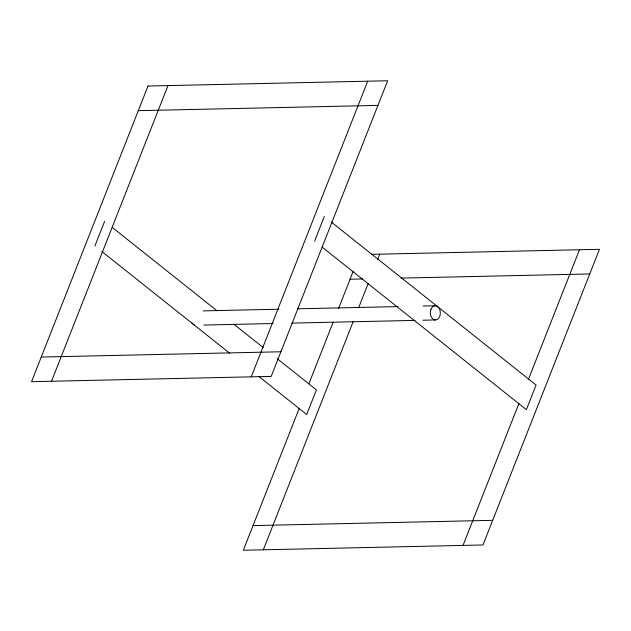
<?xml version="1.0" encoding="UTF-8"?>
<svg xmlns="http://www.w3.org/2000/svg" width="631" height="631" viewBox="0 0 631 631"><rect width="100%" height="100%" fill="white"/><g stroke="black" fill="none" stroke-linecap="round" stroke-linejoin="round"><path stroke-width="0.95" d="M94.91 245.956L104.62 221.323M51.521 381.242L167.98 85.595M251.241 376.841L367.699 81.194M314.609 241.113L324.31 216.48M299.212 408.375L243.329 550.248L482.991 544.963L599.45 249.316L371.572 254.34M308.945 383.656L333.105 322.331M338.516 308.598L353.115 271.535M263.301 549.806L353.076 321.889M358.842 307.25L368.22 283.445M377.598 259.649L379.759 254.159M463.02 545.405L518.903 403.532M528.281 379.728L579.479 249.758M138.307 110.67L377.969 105.393M350.079 279.233L362.849 278.957M401.158 278.105L589.748 273.949M203.182 310.886L278.815 309.222M297.477 308.811L398.019 306.595M423.204 306.035L435.351 305.767M203.868 325.052L273.247 323.522M291.908 323.111L415.048 320.39M422.904 320.217L435.674 319.941M41.252 357.051L280.921 351.767M253.031 525.607L492.693 520.33M331.243 221.994L536.09 385.044L526.38 409.677L322.307 247.249M112.318 227.452L217.056 310.815M233.991 324.295L263.261 347.586M277.119 358.621L316.391 389.887L306.69 414.52L258.947 376.518M101.843 251.477L229.676 353.226M194.585 325.044A7.091 5.032 88.7 0 1 191.856 322.686M148.009 86.037L31.55 381.684L271.212 376.399L387.671 80.752L148.009 86.037M430.981 309.198A7.091 5.032 88.7 0 0 435.319 319.949A7.091 5.032 88.7 0 0 439.697 309.427A7.091 5.032 88.7 0 0 430.981 309.198"/></g></svg>
